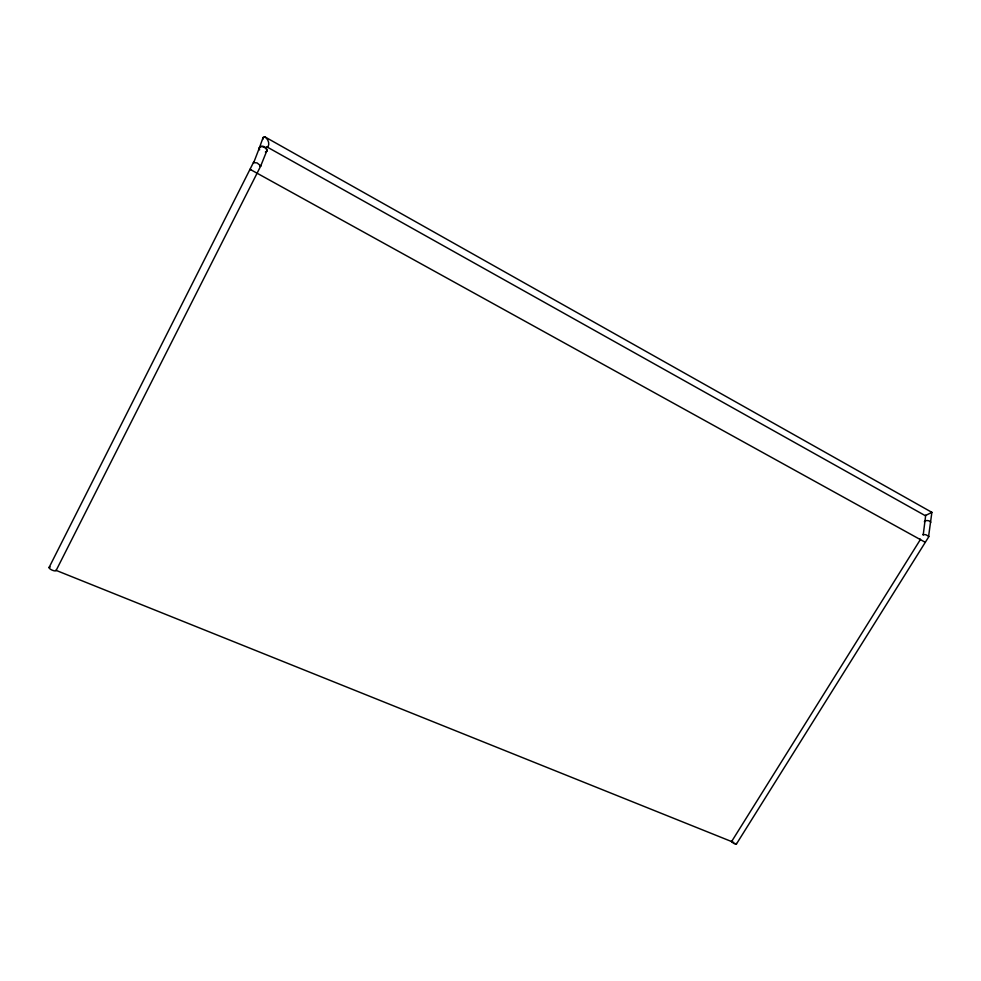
<?xml version="1.0" encoding="UTF-8"?>
<svg xmlns="http://www.w3.org/2000/svg" width="981" height="981" viewBox="0 0 981 981"><rect width="100%" height="100%" fill="white"/><g stroke="black" fill="none" stroke-linecap="round" stroke-linejoin="round"><path stroke-width="1.47" d="M262.749 139.437L263.546 136.96L264.858 136.85L931.876 512.34L928.553 536.705M923.207 535.05L925.708 515.148M259.511 147.53L263.092 137.512M733.874 842.471L56.162 570.402L260.627 166.206L266.844 150.755M253.576 162.981L259.364 147.923M253.441 162.576L257.096 162.92L260.762 165.924M49.05 567.545L253.564 162.282M922.778 534.535L925.856 534.719L928.97 536.448L736.314 844.212M731.605 841.551L920.386 539.538L919.871 539.194L920.46 539.452M250.829 169.639L250.02 169.308L925.291 542.321L924.789 541.966M260.627 166.206L259.683 166.365M267.408 146.88L268.009 146.672C269.996 143.496 267.813 138.726 264.858 136.85M931.067 512.56L931.876 512.34L925.242 515.65L266.685 146.758M256.446 172.779L257.096 173.208M736.13 843.378A3.017 0.809 33.6 0 1 734.744 843.893A3.017 0.809 33.6 0 1 731.372 841.183M56.089 570.01A3.85 1.251 23.6 0 1 53.967 570.746A3.85 1.251 23.6 0 1 49.602 568.539A3.85 1.251 23.6 0 1 50.215 567.055M259.401 148.572A4.034 2.281 26.2 0 1 261.878 146.635A4.034 2.281 26.2 0 1 266.391 149.161A4.034 2.281 26.2 0 1 265.459 151.969M924.494 522.088A3.176 1.422 6.2 0 1 927.634 520.592A3.176 1.422 6.2 0 1 930.589 522.689M259.622 149.86A4.022 2.882 25.7 0 1 261.216 146.304A4.022 2.882 25.7 0 1 266.268 148.278A4.022 2.882 25.7 0 1 265.544 152.178"/></g></svg>
